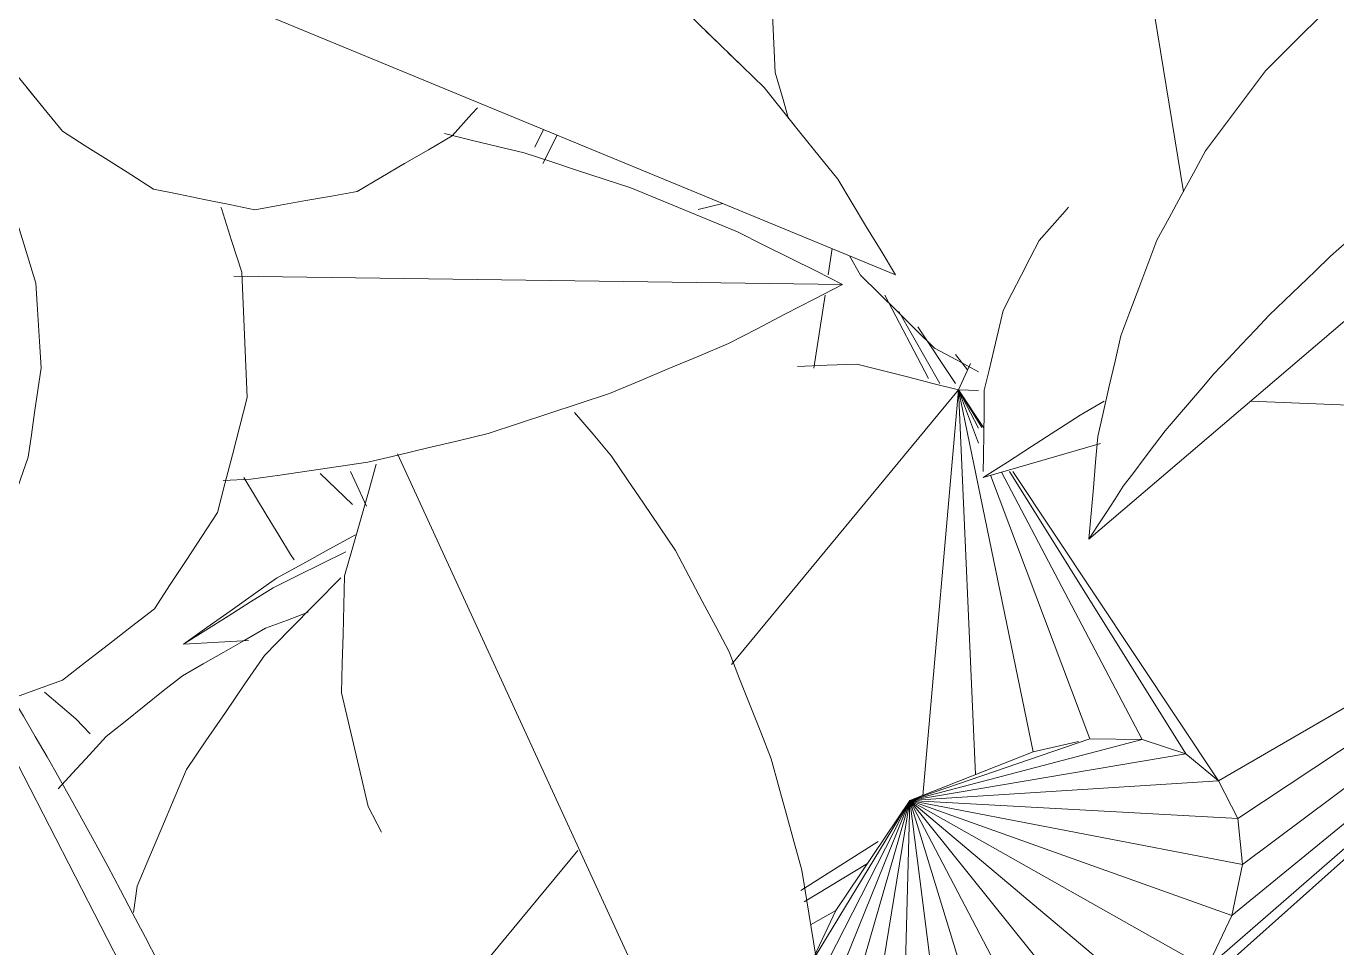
# Model space of a CAD drawing. Header units: metres. Extents: x -18.34 to -13.25, y -25.49 to -16.26.
# Drawn here: x -17.8643 to -17.8097, y -21.1643 to -21.1259 of the extents above; entities that cross this region are included whole.
import ezdxf

# ---------------------------------------------------------------- set-up
doc = ezdxf.new("R2010")
doc.units = ezdxf.units.M
doc.layers.add('Importações nas famílias', color=7, linetype='Continuous', lineweight=5)
doc.layers.add('Vegetação', color=7, linetype='Continuous', lineweight=5)

# ---------------------------------------------------------------- blocks, each defined once
blk = doc.blocks.new('Planta_pergolado_12200 - plantas pergolado_skp_Component_12-V2-Pavimento 02 - Executivo')
at = {"layer": 'Importações nas famílias', "color": 9}
blk.add_line((0.123868, 0.23556), (0.124481, 0.23503), dxfattribs=at)
at = {"layer": 'Importações nas famílias', "color": 9, "flags": 128}
blk.add_lwpolyline([(0.124481, 0.23503), (0.125146, 0.234582), (0.125811, 0.234134)], dxfattribs=at)
blk = doc.blocks.new('Planta_pergolado_12200 - plantas pergolado_skp_Component_16-V2481-Pavimento 02 - Executivo')
blk.add_blockref('Planta_pergolado_12200 - plantas pergolado_skp_Component_12-V2-Pavimento 02 - Executivo', (0, 0))
blk = doc.blocks.new('Planta_pergolado_12200 - plantas pergolado_skp_Component_16-V3-Pavimento 02 - Executivo')
blk.add_blockref('Planta_pergolado_12200 - plantas pergolado_skp_Component_12-V2-Pavimento 02 - Executivo', (0, 0))
blk = doc.blocks.new('Planta_pergolado_12200 - plantas pergolado_skp_-V2487-Pavimento 02 - Executivo')
for name in ['Planta_pergolado_12200 - plantas pergolado_skp_Component_16-V2481-Pavimento 02 - Executivo', 'Planta_pergolado_12200 - plantas pergolado_skp_Component_16-V3-Pavimento 02 - Executivo']:
    blk.add_blockref(name, (0, 0))
blk = doc.blocks.new('Planta_pergolado_12200 - plantas pergolado_skp_-V2555-Pavimento 02 - Executivo')
blk.add_blockref('Planta_pergolado_12200 - plantas pergolado_skp_Component_16-V3-Pavimento 02 - Executivo', (0, 0))
blk.add_blockref('Planta_pergolado_12200 - plantas pergolado_skp_Component_16-V3-Pavimento 02 - Executivo', (0, 0))
blk = doc.blocks.new('Planta_pergolado_12200 - plantas pergolado_skp_-V2576-Pavimento 02 - Executivo')
at = {"rotation": 89.9999999999999}
for name in ['Planta_pergolado_12200 - plantas pergolado_skp_-V2555-Pavimento 02 - Executivo', 'Planta_pergolado_12200 - plantas pergolado_skp_-V2487-Pavimento 02 - Executivo']:
    blk.add_blockref(name, (0.52797, 0.01573), dxfattribs=at)
blk = doc.blocks.new('Planta_pergolado_12200 - plantas pergolado_skp_Component_17-V2611-Pavimento 02 - Executivo')
at = {"layer": 'Importações nas famílias', "color": 9}
blk.add_line((0.193502, 0.087065), (0.193486, 0.086863), dxfattribs=at)
at = {"layer": 'Importações nas famílias', "color": 9, "flags": 128}
for points in [[(0.191194, 0.085477), (0.191103, 0.08617), (0.191013, 0.086863)], [(0.193486, 0.086863), (0.193396, 0.08617), (0.193305, 0.085477), (0.193215, 0.084783), (0.193124, 0.08409)]]:
    blk.add_lwpolyline(points, dxfattribs=at)
blk = doc.blocks.new('Planta_pergolado_12200 - plantas pergolado_skp_Component_16-V2612-Pavimento 02 - Executivo')
blk.add_blockref('Planta_pergolado_12200 - plantas pergolado_skp_Component_17-V2611-Pavimento 02 - Executivo', (0, 0))
blk = doc.blocks.new('Planta_pergolado_12200 - plantas pergolado_skp_-V2613-Pavimento 02 - Executivo')
blk.add_blockref('Planta_pergolado_12200 - plantas pergolado_skp_Component_16-V2612-Pavimento 02 - Executivo', (0, 0))
blk = doc.blocks.new('Planta_pergolado_12200 - plantas pergolado_skp_-V2614-Pavimento 02 - Executivo')
at = {"xscale": 1.254472261797389, "yscale": 1.254472261797389, "zscale": 1.254472261797389, "rotation": 44.99999999999149}
blk.add_blockref('Planta_pergolado_12200 - plantas pergolado_skp_-V2613-Pavimento 02 - Executivo', (0.101937, -0.102346), dxfattribs=at)
blk = doc.blocks.new('Planta_pergolado_12200 - plantas pergolado_skp_-V2622-Pavimento 02 - Executivo')
at = {"rotation": 89.9999999999999}
blk.add_blockref('Planta_pergolado_12200 - plantas pergolado_skp_-V2614-Pavimento 02 - Executivo', (0.52797, 0.01573), dxfattribs=at)
blk = doc.blocks.new('Planta_pergolado_12200 - plantas pergolado_skp_Component_17-V2640-Pavimento 02 - Executivo')
at = {"layer": 'Importações nas famílias', "color": 9, "flags": 128}
for points in [[(0.145294, 0.166186), (0.144488, 0.165391), (0.143683, 0.164596), (0.142877, 0.163802), (0.142071, 0.163007)], [(0.126944, 0.164469), (0.126267, 0.165407), (0.12608, 0.165666)], [(0.130394, 0.161914), (0.129532, 0.162553), (0.128669, 0.163191), (0.127807, 0.16383), (0.126944, 0.164469)], [(0.142071, 0.163007), (0.141127, 0.162543), (0.140183, 0.162079), (0.139239, 0.161614), (0.138295, 0.16115)], [(0.134288, 0.160775), (0.133315, 0.16106), (0.132341, 0.161345), (0.131368, 0.161629), (0.130394, 0.161914)], [(0.138295, 0.16115), (0.137293, 0.161057), (0.136292, 0.160963), (0.13529, 0.160869), (0.134288, 0.160775)]]:
    blk.add_lwpolyline(points, dxfattribs=at)
blk = doc.blocks.new('Planta_pergolado_12200 - plantas pergolado_skp_Component_16-V2641-Pavimento 02 - Executivo')
blk.add_blockref('Planta_pergolado_12200 - plantas pergolado_skp_Component_17-V2640-Pavimento 02 - Executivo', (0, 0))
blk = doc.blocks.new('Planta_pergolado_12200 - plantas pergolado_skp_Component_17-V2655-Pavimento 02 - Executivo')
at = {"layer": 'Importações nas famílias', "color": 9, "flags": 128}
for points in [[(0.126944, 0.164469), (0.126267, 0.165407), (0.12608, 0.165666)], [(0.130394, 0.161914), (0.129532, 0.162553), (0.128669, 0.163191), (0.127807, 0.16383), (0.126944, 0.164469)], [(0.143651, 0.164566), (0.142877, 0.163802), (0.142071, 0.163007)], [(0.142071, 0.163007), (0.141127, 0.162543), (0.140183, 0.162079), (0.139239, 0.161614), (0.138295, 0.16115)], [(0.134288, 0.160775), (0.133315, 0.16106), (0.132341, 0.161345), (0.131368, 0.161629), (0.130394, 0.161914)], [(0.138295, 0.16115), (0.137293, 0.161057), (0.136292, 0.160963), (0.13529, 0.160869), (0.134288, 0.160775)]]:
    blk.add_lwpolyline(points, dxfattribs=at)
blk = doc.blocks.new('Planta_pergolado_12200 - plantas pergolado_skp_Component_16-V2656-Pavimento 02 - Executivo')
blk.add_blockref('Planta_pergolado_12200 - plantas pergolado_skp_Component_17-V2655-Pavimento 02 - Executivo', (0, 0))
blk = doc.blocks.new('Planta_pergolado_12200 - plantas pergolado_skp_Component_12-V1639-Pavimento 02 - Executivo')
at = {"layer": 'Importações nas famílias', "color": 9}
blk.add_line((0.157853, 0.128787), (0.128638, 0.121442), dxfattribs=at)
at = {"layer": 'Importações nas famílias', "color": 9, "flags": 128}
for points in [[(0.153631, 0.133927), (0.152746, 0.133854), (0.151861, 0.133782), (0.150976, 0.13371), (0.150091, 0.133637)], [(0.155404, 0.133875), (0.154517, 0.133901), (0.153631, 0.133927)], [(0.150091, 0.133637), (0.149217, 0.133468), (0.148343, 0.133298), (0.147469, 0.133129), (0.146595, 0.132959)], [(0.146595, 0.132959), (0.145742, 0.132695), (0.144889, 0.13243), (0.144036, 0.132165), (0.143182, 0.1319)], [(0.143182, 0.1319), (0.142359, 0.131543), (0.141537, 0.131186), (0.140714, 0.130829), (0.139891, 0.130472)], [(0.139891, 0.130472), (0.139107, 0.130027), (0.138324, 0.129582), (0.13754, 0.129136), (0.136757, 0.128691)]]:
    blk.add_lwpolyline(points, dxfattribs=at)
blk = doc.blocks.new('Planta_pergolado_12200 - plantas pergolado_skp_Component_17-V2666-Pavimento 02 - Executivo')
at = {"layer": 'Importações nas famílias', "color": 9}
for p, q in [((0.138895, 0.154624), (0.142507, 0.150476)), ((0.133939, 0.142316), (0.132798, 0.149806)), ((0.13265, 0.142048), (0.131995, 0.14916)), ((0.13145, 0.141262), (0.131185, 0.148509)), ((0.129231, 0.136866), (0.129796, 0.147998)), ((0.129628, 0.138382), (0.130002, 0.148149)), ((0.130419, 0.140012), (0.130483, 0.147945)), ((0.148879, 0.144422), (0.148476, 0.143621)), ((0.148066, 0.144092), (0.148476, 0.143621)), ((0.148476, 0.143621), (0.13825, 0.138382)), ((0.138825, 0.136541), (0.148476, 0.143621)), ((0.139334, 0.134849), (0.148476, 0.143621)), ((0.146246, 0.132771), (0.148476, 0.143621)), ((0.148476, 0.143621), (0.146794, 0.14307)), ((0.148476, 0.143621), (0.147074, 0.143495)), ((0.147104, 0.143458), (0.148476, 0.143621)), ((0.147158, 0.143363), (0.148476, 0.143621)), ((0.145434, 0.143348), (0.133939, 0.142316)), ((0.135227, 0.142048), (0.145499, 0.143267)), ((0.136428, 0.141262), (0.145638, 0.143065)), ((0.14578, 0.142738), (0.137459, 0.140012)), ((0.13265, 0.142048), (0.133939, 0.142316)), ((0.135227, 0.142048), (0.133939, 0.142316)), ((0.139478, 0.134448), (0.133939, 0.142316)), ((0.13145, 0.141262), (0.13265, 0.142048)), ((0.139478, 0.134448), (0.13265, 0.142048)), ((0.136428, 0.141262), (0.135227, 0.142048)), ((0.139478, 0.134448), (0.135227, 0.142048)), ((0.130419, 0.140012), (0.13145, 0.141262)), ((0.139478, 0.134448), (0.13145, 0.141262)), ((0.137459, 0.140012), (0.136428, 0.141262)), ((0.139478, 0.134448), (0.136428, 0.141262)), ((0.129628, 0.138382), (0.130419, 0.140012)), ((0.139478, 0.134448), (0.130419, 0.140012)), ((0.139478, 0.134448), (0.137459, 0.140012)), ((0.13825, 0.138382), (0.137616, 0.139688)), ((0.139478, 0.134448), (0.129628, 0.138382)), ((0.139478, 0.134448), (0.13825, 0.138382)), ((0.139478, 0.134448), (0.129131, 0.136484)), ((0.139478, 0.134448), (0.128961, 0.134448)), ((0.139478, 0.134448), (0.129131, 0.132411)), ((0.139478, 0.134448), (0.129628, 0.130514)), ((0.139478, 0.134448), (0.130419, 0.128884)), ((0.13145, 0.127634), (0.139478, 0.134448)), ((0.139478, 0.134448), (0.13265, 0.126848)), ((0.133939, 0.12658), (0.139478, 0.134448)), ((0.135879, 0.128014), (0.139478, 0.134448)), ((0.139478, 0.134448), (0.136887, 0.12866)), ((0.137541, 0.129111), (0.139478, 0.134448)), ((0.139478, 0.134448), (0.13825, 0.130514)), ((0.139095, 0.132883), (0.139417, 0.130056)), ((0.139078, 0.129909), (0.138775, 0.132197)), ((0.13825, 0.130514), (0.137559, 0.129091)), ((0.138402, 0.129616), (0.13825, 0.130514)), ((0.141769, 0.110992), (0.144736, 0.125425)), ((0.152452, 0.11406), (0.15189, 0.11345))]:
    blk.add_line(p, q, dxfattribs=at)
at = {"layer": 'Importações nas famílias', "color": 9, "flags": 128}
for points in [[(0.148476, 0.143621), (0.149127, 0.143131), (0.149777, 0.14264), (0.150427, 0.14215), (0.151077, 0.14166)], [(0.151077, 0.14166), (0.151625, 0.14092), (0.152173, 0.140181)], [(0.155958, 0.124994), (0.155826, 0.123874), (0.155695, 0.122754), (0.155564, 0.121635)], [(0.155564, 0.121635), (0.155254, 0.120607), (0.154943, 0.119579), (0.154633, 0.118551), (0.154323, 0.117524)], [(0.154323, 0.117524), (0.153855, 0.116658), (0.153387, 0.115792), (0.152919, 0.114926), (0.152452, 0.11406)]]:
    blk.add_lwpolyline(points, dxfattribs=at)
blk = doc.blocks.new('Planta_pergolado_12200 - plantas pergolado_skp_Component_16-V2667-Pavimento 02 - Executivo')
for name in ['Planta_pergolado_12200 - plantas pergolado_skp_Component_17-V2666-Pavimento 02 - Executivo', 'Planta_pergolado_12200 - plantas pergolado_skp_Component_12-V1639-Pavimento 02 - Executivo']:
    blk.add_blockref(name, (0, 0))
blk = doc.blocks.new('Planta_pergolado_12200 - plantas pergolado_skp_Component_12-V2672-Pavimento 02 - Executivo')
at = {"layer": 'Importações nas famílias', "color": 9}
for p, q in [((0.182288, 0.121638), (0.181721, 0.122089)), ((0.163358, 0.11721), (0.179336, 0.1138))]:
    blk.add_line(p, q, dxfattribs=at)
at = {"layer": 'Importações nas famílias', "color": 9, "flags": 128}
for points in [[(0.171398, 0.124292), (0.170807, 0.124055), (0.170217, 0.123819), (0.169626, 0.123582), (0.169035, 0.123346)], [(0.173908, 0.12464), (0.17328, 0.124553), (0.172653, 0.124466), (0.172025, 0.124379), (0.171398, 0.124292)], [(0.176506, 0.124383), (0.175856, 0.124447), (0.175207, 0.124512), (0.174557, 0.124576), (0.173908, 0.12464)], [(0.179131, 0.123526), (0.178474, 0.12374), (0.177818, 0.123954), (0.177162, 0.124169), (0.176506, 0.124383)], [(0.181721, 0.122089), (0.181073, 0.122448), (0.180426, 0.122807), (0.179778, 0.123167), (0.179131, 0.123526)], [(0.169035, 0.123346), (0.168495, 0.122965), (0.167955, 0.122585), (0.167415, 0.122205), (0.166875, 0.121824)], [(0.166875, 0.121824), (0.166398, 0.121309), (0.165921, 0.120793), (0.165444, 0.120278), (0.164967, 0.119763)], [(0.164967, 0.119763), (0.164565, 0.119124), (0.164162, 0.118486), (0.16376, 0.117848), (0.163358, 0.11721)]]:
    blk.add_lwpolyline(points, dxfattribs=at)
blk = doc.blocks.new('Planta_pergolado_12200 - plantas pergolado_skp_Component_12-V2674-Pavimento 02 - Executivo')
at = {"layer": 'Importações nas famílias', "color": 9}
for p, q in [((0.167296, 0.119968), (0.186342, 0.110211)), ((0.182213, 0.117459), (0.182584, 0.116931))]:
    blk.add_line(p, q, dxfattribs=at)
at = {"layer": 'Importações nas famílias', "color": 9, "flags": 128}
for points in [[(0.172193, 0.122593), (0.172622, 0.122618), (0.17305, 0.122644), (0.173478, 0.12267), (0.173906, 0.122695)], [(0.173906, 0.122695), (0.174336, 0.122623), (0.174766, 0.12255), (0.175196, 0.122478), (0.175626, 0.122406)], [(0.170509, 0.1221), (0.17093, 0.122223), (0.171351, 0.122346), (0.171772, 0.122469), (0.172193, 0.122593)], [(0.175626, 0.122406), (0.176054, 0.122236), (0.176481, 0.122067), (0.176909, 0.121897), (0.177336, 0.121728)], [(0.16887, 0.121221), (0.16928, 0.121441), (0.16969, 0.121661), (0.170099, 0.12188), (0.170509, 0.1221)], [(0.177336, 0.121728), (0.177756, 0.121463), (0.178176, 0.121198), (0.178596, 0.120934), (0.179016, 0.120669)], [(0.167572, 0.120188), (0.16769, 0.120281), (0.168083, 0.120595), (0.168477, 0.120908), (0.16887, 0.121221)], [(0.179016, 0.120669), (0.179424, 0.120312), (0.179832, 0.119955), (0.18024, 0.119598), (0.180648, 0.119241)], [(0.171177, 0.119455), (0.170207, 0.119583), (0.169236, 0.119712), (0.168266, 0.11984), (0.167296, 0.119968)], [(0.174859, 0.118826), (0.173938, 0.118984), (0.173018, 0.119141), (0.172097, 0.119298), (0.171177, 0.119455)], [(0.180648, 0.119241), (0.181039, 0.118795), (0.181431, 0.11835), (0.181822, 0.117905), (0.182213, 0.117459)], [(0.178256, 0.118096), (0.177407, 0.118278), (0.176557, 0.118461), (0.175708, 0.118644), (0.174859, 0.118826)], [(0.181289, 0.117281), (0.180531, 0.117485), (0.179772, 0.117688), (0.179014, 0.117892), (0.178256, 0.118096)], [(0.183886, 0.1164), (0.183237, 0.116621), (0.182588, 0.116841), (0.181938, 0.117061), (0.181289, 0.117281)], [(0.185987, 0.115475), (0.185462, 0.115707), (0.184937, 0.115938), (0.184412, 0.116169), (0.183886, 0.1164)], [(0.187542, 0.114527), (0.187154, 0.114764), (0.186765, 0.115001), (0.186376, 0.115238), (0.185987, 0.115475)], [(0.188515, 0.113579), (0.188272, 0.113816), (0.188029, 0.114053), (0.187786, 0.11429), (0.187542, 0.114527)], [(0.188883, 0.112651), (0.188791, 0.112883), (0.188699, 0.113115), (0.188607, 0.113347), (0.188515, 0.113579)], [(0.188637, 0.111767), (0.188699, 0.111988), (0.18876, 0.112209), (0.188822, 0.11243), (0.188883, 0.112651)], [(0.187783, 0.110947), (0.187997, 0.111152), (0.18821, 0.111357), (0.188424, 0.111562), (0.188637, 0.111767)], [(0.186342, 0.110211), (0.186702, 0.110395), (0.187062, 0.110579), (0.187423, 0.110763), (0.187783, 0.110947)]]:
    blk.add_lwpolyline(points, dxfattribs=at)
blk = doc.blocks.new('Planta_pergolado_12200 - plantas pergolado_skp_Component_12-V2675-Pavimento 02 - Executivo')
at = {"layer": 'Importações nas famílias', "color": 9}
blk.add_line((0.152486, 0.144338), (0.184014, 0.127023), dxfattribs=at)
at = {"layer": 'Importações nas famílias', "color": 9, "flags": 128}
for points in [[(0.155929, 0.1448), (0.155068, 0.144684), (0.154207, 0.144569), (0.153347, 0.144453), (0.152486, 0.144338)], [(0.159582, 0.144799), (0.158669, 0.144799), (0.157755, 0.144799), (0.156842, 0.144799), (0.155929, 0.1448)], [(0.16336, 0.144334), (0.162416, 0.14445), (0.161471, 0.144566), (0.160527, 0.144682), (0.159582, 0.144799)]]:
    blk.add_lwpolyline(points, dxfattribs=at)
blk = doc.blocks.new('Planta_pergolado_12200 - plantas pergolado_skp_Component_16-V2677-Pavimento 02 - Executivo')
for name in ['Planta_pergolado_12200 - plantas pergolado_skp_Component_12-V2675-Pavimento 02 - Executivo', 'Planta_pergolado_12200 - plantas pergolado_skp_Component_12-V2672-Pavimento 02 - Executivo', 'Planta_pergolado_12200 - plantas pergolado_skp_Component_12-V2674-Pavimento 02 - Executivo']:
    blk.add_blockref(name, (0, 0))
blk = doc.blocks.new('Planta_pergolado_12200 - plantas pergolado_skp_Component_12-V2683-Pavimento 02 - Executivo')
at = {"layer": 'Importações nas famílias', "color": 9}
for p, q in [((0.169626, 0.123582), (0.169035, 0.123346)), ((0.181721, 0.122089), (0.181073, 0.122448)), ((0.182288, 0.121638), (0.181721, 0.122089))]:
    blk.add_line(p, q, dxfattribs=at)
at = {"layer": 'Importações nas famílias', "color": 9, "flags": 128}
for points in [[(0.171398, 0.124292), (0.170807, 0.124055), (0.170217, 0.123819)], [(0.173908, 0.12464), (0.17328, 0.124553), (0.172653, 0.124466), (0.172025, 0.124379), (0.171398, 0.124292)], [(0.176506, 0.124383), (0.175856, 0.124447), (0.175207, 0.124512), (0.174557, 0.124576), (0.173908, 0.12464)], [(0.179131, 0.123526), (0.178474, 0.12374), (0.177818, 0.123954), (0.177162, 0.124169), (0.176506, 0.124383)], [(0.180918, 0.122535), (0.180426, 0.122807), (0.179778, 0.123167), (0.179131, 0.123526)], [(0.169035, 0.123346), (0.168495, 0.122965), (0.167955, 0.122585), (0.167415, 0.122205), (0.166875, 0.121824)], [(0.166875, 0.121824), (0.166398, 0.121309), (0.165921, 0.120793), (0.165444, 0.120278), (0.164967, 0.119763)], [(0.164967, 0.119763), (0.164565, 0.119124), (0.164162, 0.118486)]]:
    blk.add_lwpolyline(points, dxfattribs=at)
blk = doc.blocks.new('Planta_pergolado_12200 - plantas pergolado_skp_Component_12-V2686-Pavimento 02 - Executivo')
at = {"layer": 'Importações nas famílias', "color": 9}
for p, q in [((0.159582, 0.144799), (0.158669, 0.144799)), ((0.162099, 0.144489), (0.161471, 0.144566)), ((0.16336, 0.144334), (0.162416, 0.14445))]:
    blk.add_line(p, q, dxfattribs=at)
at = {"layer": 'Importações nas famílias', "color": 9, "flags": 128}
for points in [[(0.155929, 0.1448), (0.155068, 0.144684), (0.154207, 0.144569)], [(0.158333, 0.144799), (0.157755, 0.144799), (0.156842, 0.144799), (0.155929, 0.1448)], [(0.161137, 0.144607), (0.160527, 0.144682), (0.159582, 0.144799)], [(0.165215, 0.143889), (0.164314, 0.144105), (0.16336, 0.144334)], [(0.166952, 0.143471), (0.166221, 0.143647), (0.165267, 0.143876)]]:
    blk.add_lwpolyline(points, dxfattribs=at)
blk = doc.blocks.new('Planta_pergolado_12200 - plantas pergolado_skp_Component_16-V2688-Pavimento 02 - Executivo')
for name in ['Planta_pergolado_12200 - plantas pergolado_skp_Component_12-V2686-Pavimento 02 - Executivo', 'Planta_pergolado_12200 - plantas pergolado_skp_Component_12-V2683-Pavimento 02 - Executivo']:
    blk.add_blockref(name, (0, 0))
blk = doc.blocks.new('Planta_pergolado_12200 - plantas pergolado_skp_-V2694-Pavimento 02 - Executivo')
for name in ['Planta_pergolado_12200 - plantas pergolado_skp_Component_16-V2667-Pavimento 02 - Executivo', 'Planta_pergolado_12200 - plantas pergolado_skp_Component_16-V2677-Pavimento 02 - Executivo', 'Planta_pergolado_12200 - plantas pergolado_skp_Component_16-V2688-Pavimento 02 - Executivo']:
    blk.add_blockref(name, (0, 0))
blk = doc.blocks.new('Planta_pergolado_12200 - plantas pergolado_skp_-V2695-Pavimento 02 - Executivo')
for name in ['Planta_pergolado_12200 - plantas pergolado_skp_Component_16-V2641-Pavimento 02 - Executivo', 'Planta_pergolado_12200 - plantas pergolado_skp_Component_16-V2656-Pavimento 02 - Executivo']:
    blk.add_blockref(name, (0, 0))
at = {"xscale": 1.254472261797389, "yscale": 1.254472261797389, "zscale": 1.254472261797389, "rotation": 44.99999999999149}
blk.add_blockref('Planta_pergolado_12200 - plantas pergolado_skp_-V2694-Pavimento 02 - Executivo', (0.101937, -0.102346), dxfattribs=at)
blk = doc.blocks.new('Planta_pergolado_12200 - plantas pergolado_skp_-V2846-Pavimento 02 - Executivo')
at = {"rotation": 89.9999999999999}
blk.add_blockref('Planta_pergolado_12200 - plantas pergolado_skp_-V2695-Pavimento 02 - Executivo', (0.52797, 0.01573), dxfattribs=at)
blk = doc.blocks.new('Planta_pergolado_12200 - plantas pergolado_skp_Component_12-V1884-Pavimento 02 - Executivo')
at = {"layer": 'Importações nas famílias', "color": 9, "flags": 128}
for points in [[(-0.280952, 0.05738), (-0.281653, 0.058138), (-0.282354, 0.058897), (-0.28296, 0.059553)], [(-0.27778, 0.054844), (-0.278573, 0.055478), (-0.279366, 0.056112), (-0.280159, 0.056746), (-0.280952, 0.05738)], [(-0.274315, 0.052865), (-0.275181, 0.053359), (-0.276047, 0.053854), (-0.276913, 0.054349), (-0.27778, 0.054844)], [(-0.272537, 0.052199), (-0.273395, 0.052521), (-0.274315, 0.052865)]]:
    blk.add_lwpolyline(points, dxfattribs=at)
blk = doc.blocks.new('Planta_pergolado_12200 - plantas pergolado_skp_Component_17-V2858-Pavimento 02 - Executivo')
at = {"layer": 'Importações nas famílias', "color": 9}
for p, q in [((-0.2405, -0.007614), (-0.236053, -0.034684)), ((-0.249513, -0.038153), (-0.249976, -0.037352))]:
    blk.add_line(p, q, dxfattribs=at)
at = {"layer": 'Importações nas famílias', "color": 9, "flags": 128}
for points in [[(-0.253071, -0.02971), (-0.253131, -0.028504), (-0.253191, -0.027298), (-0.253251, -0.026092), (-0.253311, -0.024886)], [(-0.252516, -0.031647), (-0.252747, -0.030841), (-0.253071, -0.02971)], [(-0.246439, -0.041197), (-0.247207, -0.040436), (-0.247976, -0.039675), (-0.248745, -0.038914), (-0.249513, -0.038153)], [(-0.2446, -0.042178), (-0.245519, -0.041688), (-0.246439, -0.041197)]]:
    blk.add_lwpolyline(points, dxfattribs=at)
blk = doc.blocks.new('Planta_pergolado_12200 - plantas pergolado_skp_Component_16-V2859-Pavimento 02 - Executivo')
blk.add_blockref('Planta_pergolado_12200 - plantas pergolado_skp_Component_17-V2858-Pavimento 02 - Executivo', (0, 0))
at = {"extrusion": (0, 0, -1), "zscale": -1, "rotation": 180}
blk.add_blockref('Planta_pergolado_12200 - plantas pergolado_skp_Component_12-V1884-Pavimento 02 - Executivo', (0, 0), dxfattribs=at)
blk = doc.blocks.new('Planta_pergolado_12200 - plantas pergolado_skp_Component_12-V1891-Pavimento 02 - Executivo')
at = {"layer": 'Importações nas famílias', "color": 9}
blk.add_line((-0.239996, 0.04915), (-0.20778, 0.021677), dxfattribs=at)
at = {"layer": 'Importações nas famílias', "color": 9, "flags": 128}
for points in [[(-0.239625, 0.044875), (-0.239718, 0.045944), (-0.23981, 0.047012), (-0.239903, 0.048081), (-0.239996, 0.04915)], [(-0.239996, 0.04915), (-0.239639, 0.0486), (-0.239282, 0.048051), (-0.238925, 0.047501), (-0.238568, 0.046951)], [(-0.238568, 0.046951), (-0.238133, 0.046376), (-0.237697, 0.0458), (-0.237262, 0.045224), (-0.236827, 0.044648)], [(-0.238675, 0.04069), (-0.238912, 0.041736), (-0.23915, 0.042783), (-0.239387, 0.043829), (-0.239625, 0.044875)], [(-0.236827, 0.044648), (-0.236318, 0.044052), (-0.235808, 0.043457), (-0.235299, 0.042861), (-0.23479, 0.042265)], [(-0.23479, 0.042265), (-0.234213, 0.041656), (-0.233636, 0.041047), (-0.233059, 0.040439), (-0.232482, 0.03983)], [(-0.237167, 0.036695), (-0.237544, 0.037694), (-0.237921, 0.038693), (-0.238298, 0.039691), (-0.238675, 0.04069)], [(-0.232482, 0.03983), (-0.231843, 0.039214), (-0.231204, 0.038599), (-0.230565, 0.037984), (-0.229926, 0.037369)], [(-0.229926, 0.037369), (-0.229233, 0.036754), (-0.228539, 0.036139), (-0.227846, 0.035524), (-0.227153, 0.034909)], [(-0.235138, 0.032982), (-0.235645, 0.03391), (-0.236153, 0.034838), (-0.23666, 0.035767), (-0.237167, 0.036695)], [(-0.227153, 0.034909), (-0.226413, 0.034301), (-0.225672, 0.033694), (-0.224932, 0.033086), (-0.224192, 0.032478)], [(-0.232635, 0.029639), (-0.233261, 0.030474), (-0.233886, 0.03131), (-0.234512, 0.032146), (-0.235138, 0.032982)], [(-0.224192, 0.032478), (-0.223413, 0.031885), (-0.222634, 0.031291), (-0.221855, 0.030697), (-0.221076, 0.030104)], [(-0.221076, 0.030104), (-0.220268, 0.029531), (-0.219459, 0.028958), (-0.21865, 0.028385), (-0.217841, 0.027812)], [(-0.229716, 0.026744), (-0.230446, 0.027467), (-0.231175, 0.028191), (-0.231905, 0.028915), (-0.232635, 0.029639)], [(-0.217841, 0.027812), (-0.217011, 0.027265), (-0.216182, 0.026719), (-0.215352, 0.026173), (-0.214522, 0.025627)], [(-0.22645, 0.024365), (-0.227267, 0.024959), (-0.228083, 0.025554), (-0.2289, 0.026149), (-0.229716, 0.026744)], [(-0.214522, 0.025627), (-0.21368, 0.025114), (-0.212839, 0.024601), (-0.211997, 0.024088), (-0.211156, 0.023575)], [(-0.222914, 0.022558), (-0.223798, 0.023009), (-0.224682, 0.023461), (-0.225566, 0.023913), (-0.22645, 0.024365)], [(-0.211156, 0.023575), (-0.210312, 0.0231), (-0.209468, 0.022626), (-0.208624, 0.022152), (-0.20778, 0.021677)], [(-0.219191, 0.021365), (-0.220122, 0.021663), (-0.221053, 0.021961), (-0.221984, 0.02226), (-0.222914, 0.022558)], [(-0.215368, 0.020815), (-0.216323, 0.020952), (-0.217279, 0.02109), (-0.218235, 0.021228), (-0.219191, 0.021365)], [(-0.20778, 0.021677), (-0.208718, 0.021488), (-0.209657, 0.021299), (-0.210595, 0.021109), (-0.211534, 0.02092)], [(-0.211534, 0.02092), (-0.212492, 0.020893), (-0.213451, 0.020867), (-0.214409, 0.020841), (-0.215368, 0.020815)]]:
    blk.add_lwpolyline(points, dxfattribs=at)
blk = doc.blocks.new('Planta_pergolado_12200 - plantas pergolado_skp_Component_16-V2865-Pavimento 02 - Executivo')
at = {"extrusion": (0, 0, -1), "zscale": -1, "rotation": 180}
blk.add_blockref('Planta_pergolado_12200 - plantas pergolado_skp_Component_12-V1891-Pavimento 02 - Executivo', (0, 0), dxfattribs=at)
blk = doc.blocks.new('Planta_pergolado_12200 - plantas pergolado_skp_Component_12-V2883-Pavimento 02 - Executivo')
at = {"layer": 'Importações nas famílias', "color": 9}
for p, q in [((-0.263097, -0.032827), (-0.262727, -0.03209)), ((-0.26276, -0.033506), (-0.262159, -0.032324))]:
    blk.add_line(p, q, dxfattribs=at)
at = {"layer": 'Importações nas famílias', "color": 9, "flags": 128}
blk.add_lwpolyline([(-0.270776, -0.04634), (-0.270598, -0.046723), (-0.270111, -0.047775)], dxfattribs=at)
blk = doc.blocks.new('Planta_pergolado_12200 - plantas pergolado_skp_Component_16-V2886-Pavimento 02 - Executivo')
blk.add_blockref('Planta_pergolado_12200 - plantas pergolado_skp_Component_12-V2883-Pavimento 02 - Executivo', (0, 0))
blk = doc.blocks.new('Planta_pergolado_12200 - plantas pergolado_skp_Component_12-V541-Pavimento 02 - Executivo')
at = {"layer": 'Importações nas famílias', "color": 9}
blk.add_line((-0.266699, 0.093446), (-0.285921, 0.056052), dxfattribs=at)
at = {"layer": 'Importações nas famílias', "color": 9, "flags": 128}
for points in [[(-0.271852, 0.092109), (-0.270564, 0.092444), (-0.269276, 0.092778), (-0.267987, 0.093112), (-0.266699, 0.093446)], [(-0.266699, 0.093446), (-0.267162, 0.092308), (-0.267626, 0.09117), (-0.268089, 0.090032), (-0.268552, 0.088895)], [(-0.276707, 0.090069), (-0.275494, 0.090579), (-0.27428, 0.091089), (-0.273066, 0.091599), (-0.271852, 0.092109)], [(-0.281151, 0.087373), (-0.28004, 0.088047), (-0.278929, 0.088721), (-0.277818, 0.089395), (-0.276707, 0.090069)], [(-0.268552, 0.088895), (-0.269039, 0.08775), (-0.269526, 0.086605), (-0.270013, 0.085461), (-0.2705, 0.084316)], [(-0.285078, 0.084084), (-0.284096, 0.084906), (-0.283114, 0.085729), (-0.282132, 0.086551), (-0.281151, 0.087373)], [(-0.2705, 0.084316), (-0.271006, 0.083177), (-0.271511, 0.082039), (-0.272016, 0.0809), (-0.272522, 0.079761)], [(-0.288396, 0.08028), (-0.287567, 0.081231), (-0.286737, 0.082182), (-0.285907, 0.083133), (-0.285078, 0.084084)], [(-0.291029, 0.07605), (-0.290371, 0.077107), (-0.289712, 0.078165), (-0.289054, 0.079223), (-0.288396, 0.08028)], [(-0.272522, 0.079761), (-0.27304, 0.078641), (-0.273558, 0.077521), (-0.274075, 0.076401), (-0.274593, 0.075281)], [(-0.292913, 0.071493), (-0.292442, 0.072632), (-0.291971, 0.073771), (-0.2915, 0.074911), (-0.291029, 0.07605)], [(-0.274593, 0.075281), (-0.275118, 0.074192), (-0.275643, 0.073103), (-0.276168, 0.072014), (-0.276693, 0.070925)], [(-0.294006, 0.066716), (-0.293732, 0.06791), (-0.293459, 0.069104), (-0.293186, 0.070299), (-0.292913, 0.071493)], [(-0.276693, 0.070925), (-0.277219, 0.069879), (-0.277745, 0.068833), (-0.278271, 0.067787), (-0.278797, 0.066741)], [(-0.29428, 0.061831), (-0.294211, 0.063052), (-0.294143, 0.064273), (-0.294074, 0.065495), (-0.294006, 0.066716)], [(-0.278797, 0.066741), (-0.279318, 0.06575), (-0.279839, 0.064759), (-0.28036, 0.063768), (-0.280881, 0.062777)], [(-0.280881, 0.062777), (-0.281392, 0.061852), (-0.281902, 0.060926), (-0.282413, 0.060001), (-0.282924, 0.059076)], [(-0.29373, 0.056953), (-0.293868, 0.058172), (-0.294005, 0.059392), (-0.294143, 0.060611), (-0.29428, 0.061831)], [(-0.282924, 0.059076), (-0.283418, 0.058227), (-0.283912, 0.057377), (-0.284407, 0.056528), (-0.284868, 0.055735)]]:
    blk.add_lwpolyline(points, dxfattribs=at)
blk = doc.blocks.new('Planta_pergolado_12200 - plantas pergolado_skp_Component_12-V1938-Pavimento 02 - Executivo')
at = {"layer": 'Importações nas famílias', "color": 9}
for p, q in [((-0.276083, 0.046708), (-0.27493, 0.046659)), ((-0.250262, 0.038541), (-0.275636, 0.038202))]:
    blk.add_line(p, q, dxfattribs=at)
at = {"layer": 'Importações nas famílias', "color": 9, "flags": 128}
for points in [[(-0.27493, 0.046659), (-0.273712, 0.046482), (-0.272493, 0.046306), (-0.271275, 0.046129), (-0.270056, 0.045953)], [(-0.270056, 0.045953), (-0.268801, 0.045653), (-0.267546, 0.045354), (-0.26629, 0.045054), (-0.265035, 0.044754)], [(-0.265035, 0.044754), (-0.263772, 0.044339), (-0.262509, 0.043923), (-0.261246, 0.043508), (-0.259983, 0.043092)], [(-0.259983, 0.043092), (-0.258742, 0.04257), (-0.257502, 0.042048), (-0.256261, 0.041526), (-0.25502, 0.041005)], [(-0.25502, 0.041005), (-0.253831, 0.040389), (-0.252641, 0.039773), (-0.251451, 0.039157), (-0.250262, 0.038541)], [(-0.250262, 0.038541), (-0.251357, 0.037995), (-0.252453, 0.037449), (-0.253548, 0.036902), (-0.254643, 0.036356)], [(-0.254643, 0.036356), (-0.255754, 0.035898), (-0.256865, 0.03544), (-0.257975, 0.034982), (-0.259086, 0.034523)], [(-0.259086, 0.034523), (-0.260199, 0.034159), (-0.261313, 0.033794), (-0.262426, 0.033429), (-0.26354, 0.033064)], [(-0.26354, 0.033064), (-0.264644, 0.032796), (-0.265748, 0.032529), (-0.266853, 0.032261)]]:
    blk.add_lwpolyline(points, dxfattribs=at)
blk = doc.blocks.new('Planta_pergolado_12200 - plantas pergolado_skp_Component_17-V2889-Pavimento 02 - Executivo')
at = {"layer": 'Importações nas famílias', "color": 9, "flags": 128}
for points in [[(-0.27617, -0.03532), (-0.276149, -0.035386), (-0.275728, -0.036712), (-0.275307, -0.038038)], [(-0.275307, -0.038038), (-0.275249, -0.039343), (-0.275191, -0.040647), (-0.275133, -0.041952), (-0.275075, -0.043257)], [(-0.275075, -0.043257), (-0.275385, -0.044452), (-0.275695, -0.045647), (-0.276004, -0.046842), (-0.276314, -0.048036)], [(-0.276314, -0.048036), (-0.27697, -0.04904), (-0.277626, -0.050044), (-0.278282, -0.051047), (-0.278938, -0.052051)], [(-0.278938, -0.052051), (-0.279896, -0.052795), (-0.280853, -0.053539), (-0.281811, -0.054283), (-0.282769, -0.055026)], [(-0.282769, -0.055026), (-0.283963, -0.05546), (-0.285157, -0.055894), (-0.286351, -0.056327), (-0.287545, -0.056761)]]:
    blk.add_lwpolyline(points, dxfattribs=at)
blk = doc.blocks.new('Planta_pergolado_12200 - plantas pergolado_skp_Component_16-V2890-Pavimento 02 - Executivo')
blk.add_blockref('Planta_pergolado_12200 - plantas pergolado_skp_Component_17-V2889-Pavimento 02 - Executivo', (0, 0))
at = {"extrusion": (0, 0, -1), "rotation": 180}
for name, zscale in [('Planta_pergolado_12200 - plantas pergolado_skp_Component_12-V1938-Pavimento 02 - Executivo', -1.000000000000001), ('Planta_pergolado_12200 - plantas pergolado_skp_Component_12-V541-Pavimento 02 - Executivo', -1)]:
    blk.add_blockref(name, (0, 0), dxfattribs=dict(at, zscale=zscale))
blk = doc.blocks.new('Planta_pergolado_12200 - plantas pergolado_skp_-V2891-Pavimento 02 - Executivo')
for name in ['Planta_pergolado_12200 - plantas pergolado_skp_Component_16-V2886-Pavimento 02 - Executivo', 'Planta_pergolado_12200 - plantas pergolado_skp_Component_16-V2890-Pavimento 02 - Executivo']:
    blk.add_blockref(name, (0, 0))
blk = doc.blocks.new('Planta_pergolado_12200 - plantas pergolado_skp_-V2892-Pavimento 02 - Executivo')
for name in ['Planta_pergolado_12200 - plantas pergolado_skp_-V2891-Pavimento 02 - Executivo', 'Planta_pergolado_12200 - plantas pergolado_skp_Component_16-V2865-Pavimento 02 - Executivo', 'Planta_pergolado_12200 - plantas pergolado_skp_Component_16-V2859-Pavimento 02 - Executivo']:
    blk.add_blockref(name, (0, 0))
blk = doc.blocks.new('Planta_pergolado_12200 - plantas pergolado_skp_Component_17-V2908-Pavimento 02 - Executivo')
at = {"layer": 'Importações nas famílias', "color": 9}
for p, q in [((-0.256278, -0.035422), (-0.255255, -0.035173)), ((-0.250701, -0.037053), (-0.250866, -0.038141)), ((-0.250996, -0.038993), (-0.251457, -0.042026)), ((-0.24669, -0.042455), (-0.2485, -0.038993)), ((-0.247924, -0.039675), (-0.24621, -0.042667)), ((-0.247122, -0.040308), (-0.245565, -0.042667)), ((-0.245561, -0.041465), (-0.24506, -0.042101)), ((-0.269478, -0.061357), (-0.27004, -0.060286))]:
    blk.add_line(p, q, dxfattribs=at)
at = {"layer": 'Importações nas famílias', "color": 9, "flags": 128}
for points in [[(-0.271026, -0.050686), (-0.270694, -0.049522), (-0.270361, -0.048357), (-0.270029, -0.047192), (-0.269696, -0.046028)], [(-0.271143, -0.055549), (-0.271114, -0.054333), (-0.271085, -0.053118), (-0.271056, -0.051902), (-0.271026, -0.050686)], [(-0.27004, -0.060286), (-0.270316, -0.059101), (-0.270592, -0.057917), (-0.270868, -0.056733), (-0.271143, -0.055549)]]:
    blk.add_lwpolyline(points, dxfattribs=at)
blk = doc.blocks.new('Planta_pergolado_12200 - plantas pergolado_skp_Component_16-V2909-Pavimento 02 - Executivo')
blk.add_blockref('Planta_pergolado_12200 - plantas pergolado_skp_Component_17-V2908-Pavimento 02 - Executivo', (0, 0))
blk = doc.blocks.new('Planta_pergolado_12200 - plantas pergolado_skp_-V2955-Pavimento 02 - Executivo')
blk.add_blockref('Planta_pergolado_12200 - plantas pergolado_skp_Component_16-V2909-Pavimento 02 - Executivo', (0, 0))
blk = doc.blocks.new('Planta_pergolado_12200 - plantas pergolado_skp_-V3129-Pavimento 02 - Executivo')
for name in ['Planta_pergolado_12200 - plantas pergolado_skp_-V2892-Pavimento 02 - Executivo', 'Planta_pergolado_12200 - plantas pergolado_skp_-V2955-Pavimento 02 - Executivo']:
    blk.add_blockref(name, (0, 0))
blk = doc.blocks.new('Planta_pergolado_12200 - plantas pergolado_skp_Component_12-V1049-Pavimento 02 - Executivo')
at = {"layer": 'Importações nas famílias', "color": 9}
blk.add_line((-0.277729, 0.053526), (-0.275024, 0.053374), dxfattribs=at)
at = {"layer": 'Importações nas famílias', "color": 9, "flags": 128}
for points in [[(-0.273852, 0.050778), (-0.274821, 0.051465), (-0.27579, 0.052152), (-0.27676, 0.052839), (-0.277729, 0.053526)], [(-0.277729, 0.053526), (-0.276797, 0.052941), (-0.275866, 0.052356), (-0.274934, 0.05177), (-0.274002, 0.051185)], [(-0.274002, 0.051185), (-0.272989, 0.050684), (-0.271976, 0.050182), (-0.270963, 0.049681)], [(-0.270558, 0.048976), (-0.271656, 0.049577), (-0.272754, 0.050178), (-0.273852, 0.050778)]]:
    blk.add_lwpolyline(points, dxfattribs=at)
blk = doc.blocks.new('Planta_pergolado_12200 - plantas pergolado_skp_Component_12-V3199-Pavimento 02 - Executivo')
at = {"layer": 'Importações nas famílias', "color": 9}
for p, q in [((-0.240366, -0.04399), (-0.239362, -0.043401)), ((-0.244409, -0.04659), (-0.239522, -0.045168))]:
    blk.add_line(p, q, dxfattribs=at)
at = {"layer": 'Importações nas famílias', "color": 9, "flags": 128}
for points in [[(-0.240845, -0.03532), (-0.240991, -0.035485), (-0.241534, -0.036097), (-0.242078, -0.036709)], [(-0.242078, -0.036709), (-0.242452, -0.037439), (-0.242826, -0.038169), (-0.243201, -0.038898), (-0.243575, -0.039628)], [(-0.243575, -0.039628), (-0.243771, -0.040458), (-0.243966, -0.041287), (-0.244162, -0.042117), (-0.244358, -0.042947)], [(-0.244358, -0.042947), (-0.244371, -0.043858), (-0.244383, -0.044768), (-0.244396, -0.045679), (-0.244405, -0.04634)], [(-0.244409, -0.04659), (-0.243398, -0.04594), (-0.242387, -0.04529), (-0.241377, -0.04464), (-0.240366, -0.04399)]]:
    blk.add_lwpolyline(points, dxfattribs=at)
blk = doc.blocks.new('Planta_pergolado_12200 - plantas pergolado_skp_Component_16-V3201-Pavimento 02 - Executivo')
blk.add_blockref('Planta_pergolado_12200 - plantas pergolado_skp_Component_12-V3199-Pavimento 02 - Executivo', (0, 0))
at = {"extrusion": (0, 0, -1), "zscale": -1, "rotation": 180}
blk.add_blockref('Planta_pergolado_12200 - plantas pergolado_skp_Component_12-V1049-Pavimento 02 - Executivo', (0, 0), dxfattribs=at)
blk = doc.blocks.new('Planta_pergolado_12200 - plantas pergolado_skp_-V3212-Pavimento 02 - Executivo')
blk.add_blockref('Planta_pergolado_12200 - plantas pergolado_skp_Component_16-V3201-Pavimento 02 - Executivo', (0, 0))
blk = doc.blocks.new('Planta_pergolado_12200 - plantas pergolado_skp_-V3213-Pavimento 02 - Executivo')
blk.add_blockref('Planta_pergolado_12200 - plantas pergolado_skp_-V3212-Pavimento 02 - Executivo', (0, 0))
blk = doc.blocks.new('Planta_pergolado_12200 - plantas pergolado_skp_-V3374-Pavimento 02 - Executivo')
blk.add_blockref('Planta_pergolado_12200 - plantas pergolado_skp_-V3213-Pavimento 02 - Executivo', (0, 0))
blk = doc.blocks.new('Planta_pergolado_12200 - Planta_pergolado_12200-3075656-Pavimento 02 - Executivo')
for name in ['Planta_pergolado_12200 - plantas pergolado_skp_-V3374-Pavimento 02 - Executivo', 'Planta_pergolado_12200 - plantas pergolado_skp_-V3129-Pavimento 02 - Executivo']:
    blk.add_blockref(name, (0, 0))
at = {"xscale": 1.068436298615139, "yscale": 1.068436298615139, "zscale": 1.068436298615139, "rotation": 83.79999999999607}
for name, p in [('Planta_pergolado_12200 - plantas pergolado_skp_-V2576-Pavimento 02 - Executivo', (-0.167087, -0.38397)), ('Planta_pergolado_12200 - plantas pergolado_skp_-V2622-Pavimento 02 - Executivo', (-0.091864, -0.479646))]:
    blk.add_blockref(name, p, dxfattribs=at)
at = {"extrusion": (0, 0, -1), "xscale": 1.068436298615139, "yscale": 1.068436298615139, "zscale": 1.068436298615139, "rotation": 276.200000000004}
blk.add_blockref('Planta_pergolado_12200 - plantas pergolado_skp_-V2846-Pavimento 02 - Executivo', (0.073046, 0.337289), dxfattribs=at)

msp = doc.modelspace()

# ---------------------------------------------------------------- block references
at = {"layer": 'Vegetação', "color": 9}
msp.add_blockref('Planta_pergolado_12200 - Planta_pergolado_12200-3075656-Pavimento 02 - Executivo', (-17.58, -21.09809), dxfattribs=at)

doc.saveas('drawing.dxf')
